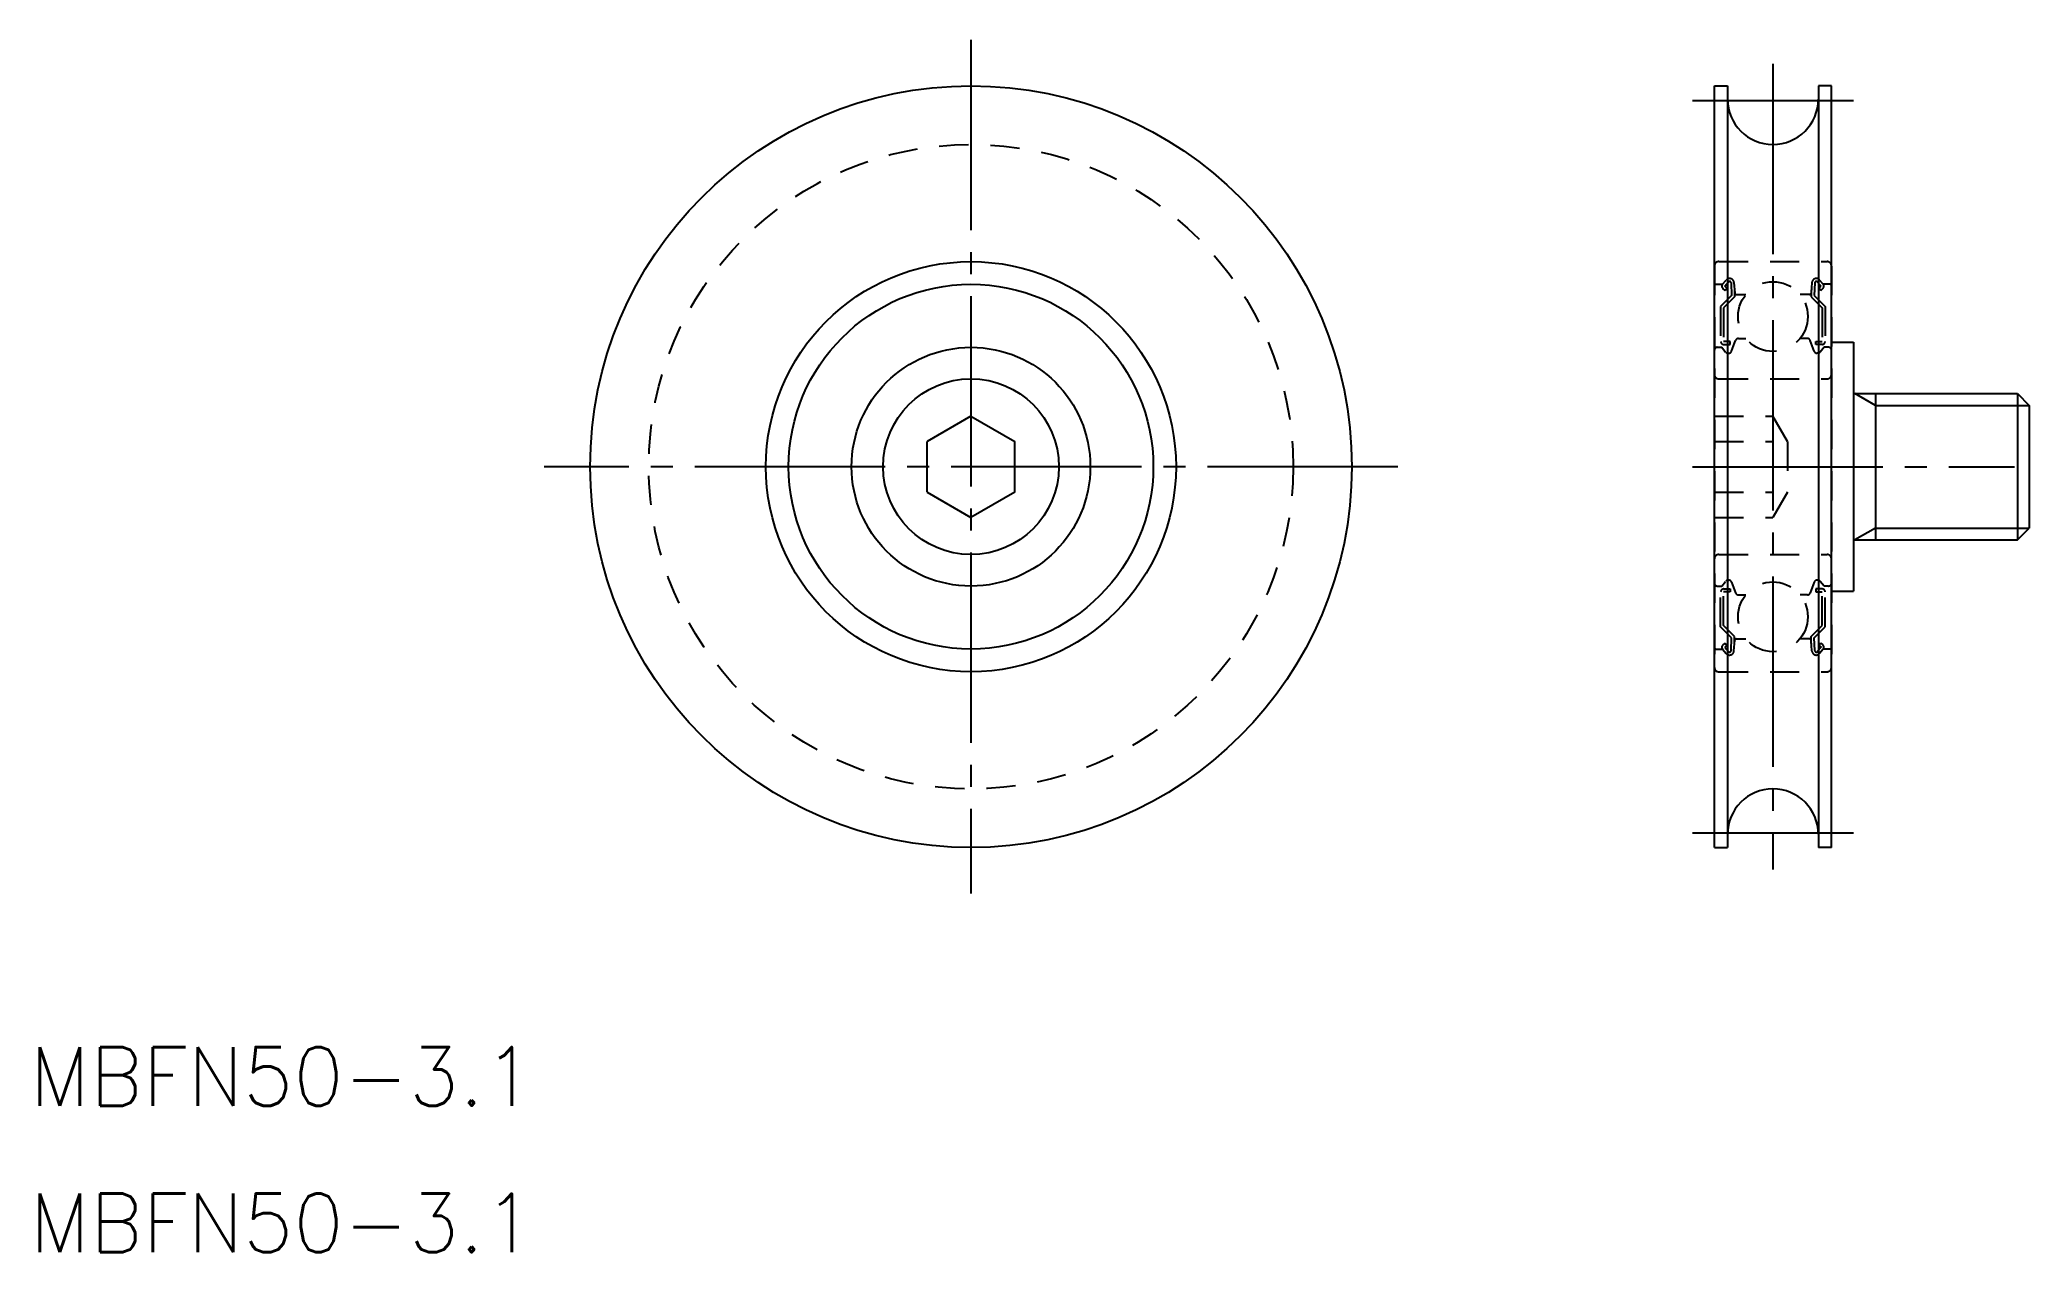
# Model space of a CAD drawing. Extents: x 31 to 167, y 118 to 201.
import ezdxf

# ---------------------------------------------------------------- set-up
doc = ezdxf.new("R2010")
doc.units = 0
doc.linetypes.add('CENTER', pattern=[17.5, 13, -1.5, 1.5, -1.5])
doc.linetypes.add('DASHED', pattern=[3.5, 2, -1.5])
doc.layers.get('0').update_dxf_attribs({"linetype": 'CONTINUOUS'})
doc.layers.add('CENTER', color=1, linetype='CENTER')
doc.styles.add('MISUMI', font='txt.shx')

msp = doc.modelspace()

# ---------------------------------------------------------------- linework, layer by layer
at = {"color": 7, "linetype": 'CONTINUOUS'}
for p, q in [((145.16, 146.1), (145.16, 198.1)), ((145.16, 198.1), (146.06, 198.1)), ((146.06, 198.1), (146.06, 146.1)), ((152.26, 198.1), (152.26, 146.1)), ((153.16, 198.1), (152.26, 198.1)), ((153.16, 146.1), (153.16, 198.1)), ((153.16, 180.6), (154.66, 180.6)), ((154.66, 180.6), (154.66, 163.6)), ((154.66, 177.1), (165.85, 177.1)), ((156.16, 177.1), (156.16, 167.1)), ((165.85, 177.1), (165.85, 167.1)), ((165.85, 177.1), (166.66, 176.28)), ((94.4, 175.55), (91.4, 173.82)), ((94.4, 175.55), (97.4, 173.82)), ((166.66, 176.28), (166.66, 167.91)), ((91.4, 170.37), (91.4, 173.82)), ((97.4, 170.37), (97.4, 173.82)), ((91.4, 170.37), (94.4, 168.64)), ((97.4, 170.37), (94.4, 168.64)), ((154.66, 167.1), (165.85, 167.1)), ((165.85, 167.1), (166.66, 167.91)), ((153.16, 163.6), (154.66, 163.6)), ((145.16, 146.1), (146.06, 146.1)), ((153.16, 146.1), (152.26, 146.1))]:
    msp.add_line(p, q, dxfattribs=at)
at = {"color": 3, "linetype": 'DASHED'}
for p, q in [((145.16, 185.8), (145.16, 158.4)), ((145.46, 186.1), (152.86, 186.1)), ((145.72, 184.55), (145.97, 184.84)), ((152.6, 184.55), (152.35, 184.84)), ((153.16, 185.8), (153.16, 158.4)), ((145.26, 184.55), (145.72, 184.55)), ((146.34, 183.78), (145.59, 183.03)), ((145.9, 184.14), (145.74, 184.26)), ((146.54, 183.7), (145.79, 182.95)), ((145.87, 184.42), (146.12, 184.72)), ((146.02, 184.29), (145.87, 184.42)), ((145.9, 184.14), (146.02, 184.29)), ((146.3, 184.66), (146.34, 183.78)), ((146.5, 184.68), (146.56, 183.94)), ((146.54, 184.17), (146.54, 183.7)), ((146.66, 183.85), (147.31, 183.85)), ((151.66, 183.85), (151.01, 183.85)), ((151.82, 184.68), (151.76, 183.94)), ((151.78, 184.17), (151.78, 183.7)), ((151.78, 183.7), (152.53, 182.95)), ((152.02, 184.66), (151.98, 183.78)), ((151.98, 183.78), (152.73, 183.03)), ((152.45, 184.42), (152.19, 184.72)), ((152.29, 184.29), (152.45, 184.42)), ((152.42, 184.14), (152.29, 184.29)), ((152.42, 184.14), (152.57, 184.26)), ((153.06, 184.55), (152.6, 184.55)), ((145.59, 183.03), (145.59, 180.65)), ((145.79, 182.95), (145.79, 180.65)), ((152.53, 182.95), (152.53, 180.65)), ((152.73, 183.03), (152.73, 180.65)), ((146.34, 179.98), (146.61, 180.71)), ((146.8, 180.85), (147.31, 180.85)), ((151.52, 180.85), (151.01, 180.85)), ((151.98, 179.98), (151.71, 180.71)), ((145.36, 180.25), (145.66, 180.25)), ((145.66, 180.25), (145.93, 179.92)), ((146.24, 180.65), (145.79, 180.65)), ((145.79, 180.45), (146.24, 180.45)), ((146.09, 179.85), (146.15, 179.85)), ((146.24, 180.45), (146.24, 180.65)), ((152.08, 180.65), (152.53, 180.65)), ((152.08, 180.45), (152.08, 180.65)), ((152.53, 180.45), (152.08, 180.45)), ((152.23, 179.85), (152.16, 179.85)), ((152.66, 180.25), (152.38, 179.92)), ((152.96, 180.25), (152.66, 180.25)), ((145.46, 178.1), (152.86, 178.1)), ((145.16, 175.55), (149.16, 175.55)), ((150.16, 173.82), (149.16, 175.55)), ((149.16, 175.55), (149.16, 168.64)), ((145.16, 173.82), (149.16, 173.82)), ((150.16, 173.82), (150.16, 170.37)), ((145.16, 170.37), (149.16, 170.37)), ((150.16, 170.37), (149.16, 168.64)), ((145.16, 168.64), (149.16, 168.64)), ((145.46, 166.1), (152.86, 166.1)), ((145.36, 163.95), (145.66, 163.95)), ((145.59, 161.16), (145.59, 163.55)), ((145.66, 163.95), (145.93, 164.27)), ((145.79, 163.75), (146.24, 163.75)), ((145.79, 161.25), (145.79, 163.55)), ((146.24, 163.55), (145.79, 163.55)), ((146.09, 164.35), (146.15, 164.35)), ((146.24, 163.75), (146.24, 163.55)), ((146.34, 164.21), (146.61, 163.48)), ((146.8, 163.35), (147.31, 163.35)), ((146.92, 163.35), (146.92, 163.35)), ((147.05, 163.35), (147.05, 163.35)), ((151.52, 163.35), (151.01, 163.35)), ((151.98, 164.21), (151.71, 163.48)), ((152.08, 163.75), (152.08, 163.55)), ((152.53, 163.75), (152.08, 163.75)), ((152.08, 163.55), (152.53, 163.55)), ((152.23, 164.35), (152.16, 164.35)), ((152.66, 163.95), (152.38, 164.27)), ((152.53, 161.25), (152.53, 163.55)), ((152.96, 163.95), (152.66, 163.95)), ((152.73, 161.16), (152.73, 163.55)), ((146.34, 160.41), (145.59, 161.16)), ((146.54, 160.5), (145.79, 161.25)), ((146.3, 159.54), (146.34, 160.41)), ((146.54, 160.03), (146.54, 160.5)), ((146.66, 160.35), (147.31, 160.35)), ((151.66, 160.35), (151.01, 160.35)), ((151.78, 160.5), (152.53, 161.25)), ((151.78, 160.03), (151.78, 160.5)), ((151.98, 160.41), (152.73, 161.16)), ((152.02, 159.54), (151.98, 160.41)), ((145.26, 159.65), (145.72, 159.65)), ((145.72, 159.65), (145.97, 159.35)), ((145.9, 160.06), (145.74, 159.93)), ((146.02, 159.9), (145.87, 159.77)), ((145.87, 159.77), (146.12, 159.48)), ((145.9, 160.06), (146.02, 159.9)), ((146.5, 159.52), (146.56, 160.25)), ((151.82, 159.52), (151.76, 160.25)), ((152.45, 159.77), (152.19, 159.48)), ((152.42, 160.06), (152.29, 159.9)), ((152.29, 159.9), (152.45, 159.77)), ((152.6, 159.65), (152.35, 159.35)), ((152.42, 160.06), (152.57, 159.93)), ((153.06, 159.65), (152.6, 159.65)), ((145.46, 158.1), (152.86, 158.1))]:
    msp.add_line(p, q, dxfattribs=at)
at = {"color": 3, "linetype": 'CONTINUOUS'}
for p, q in [((156.16, 176.28), (154.75, 177.1)), ((156.16, 176.28), (166.66, 176.28)), ((156.16, 167.91), (154.75, 167.1)), ((156.16, 167.91), (166.66, 167.91))]:
    msp.add_line(p, q, dxfattribs=at)
at = {"color": 7, "linetype": 'CONTINUOUS'}
for radius in [26, 14, 12.45, 8.15, 6]:
    msp.add_circle((94.4, 172.1), radius, dxfattribs=at)
at = {"color": 3, "linetype": 'DASHED'}
for centre, radius in [((94.4, 172.1), 22), ((149.16, 182.35), 2.38), ((149.16, 161.85), 2.38)]:
    msp.add_circle(centre, radius, dxfattribs=at)
at = {"color": 7, "linetype": 'CONTINUOUS'}
for centre, start, end in [((149.16, 197.2), 180, 0), ((149.16, 147), 0, 180)]:
    msp.add_arc(centre, 3.1, start, end, dxfattribs=at)
at = {"color": 3, "linetype": 'DASHED'}
for centre, radius, start, end in [((145.46, 185.8), 0.3, 90, 180), ((146.2, 184.65), 0.3, 4.9968, 140.002), ((146.2, 184.65), 0.1, 2.8198, 140.0022), ((152.12, 184.65), 0.3, 39.998, 175.0032), ((152.12, 184.65), 0.1, 39.9978, 177.1802), ((152.86, 185.8), 0.3, 0, 90), ((145.26, 184.65), 0.1, 180, 270), ((145.87, 184.42), 0.2, 140.002, 230.0863), ((146.66, 183.95), 0.1, 184.9968, 269.9991), ((151.66, 183.95), 0.1, 270.0009, 355.0032), ((152.44, 184.42), 0.2, 309.9137, 39.998), ((153.06, 184.65), 0.1, 270, 0), ((146.8, 180.65), 0.2, 90, 159.9916), ((151.52, 180.65), 0.2, 20.0084, 90), ((145.36, 180.05), 0.2, 90, 180), ((145.79, 180.65), 0.2, 180, 270), ((146.09, 180.05), 0.2, 219.9952, 270), ((146.15, 180.05), 0.2, 270, 339.9916), ((152.16, 180.05), 0.2, 200.0084, 270), ((152.23, 180.05), 0.2, 270, 320.0048), ((152.53, 180.65), 0.2, 270, 0), ((152.96, 180.05), 0.2, 0, 90), ((145.46, 178.4), 0.3, 180, 270), ((152.86, 178.4), 0.3, 270, 0), ((145.46, 165.8), 0.3, 90, 180), ((152.86, 165.8), 0.3, 0, 90), ((145.36, 164.15), 0.2, 180, 270), ((145.79, 163.55), 0.2, 90, 180), ((146.09, 164.15), 0.2, 90, 140.0048), ((146.15, 164.15), 0.2, 20.0084, 90), ((146.8, 163.55), 0.2, 200.0084, 270), ((151.52, 163.55), 0.2, 270, 339.9916), ((152.16, 164.15), 0.2, 90, 159.9916), ((152.23, 164.15), 0.2, 39.9952, 90), ((152.53, 163.55), 0.2, 0, 90), ((152.96, 164.15), 0.2, 270, 0), ((146.66, 160.25), 0.1, 90.0009, 175.0032), ((151.66, 160.25), 0.1, 4.9968, 89.9991), ((145.26, 159.55), 0.1, 90, 180), ((145.87, 159.77), 0.2, 129.9137, 219.998), ((146.2, 159.54), 0.3, 219.998, 355.0032), ((146.2, 159.54), 0.1, 219.9978, 357.1802), ((152.12, 159.54), 0.3, 184.9968, 320.002), ((152.12, 159.54), 0.1, 182.8198, 320.0022), ((152.44, 159.77), 0.2, 320.002, 50.0863), ((153.06, 159.55), 0.1, 0, 90), ((145.46, 158.4), 0.3, 180, 270), ((152.86, 158.4), 0.3, 270, 0)]:
    msp.add_arc(centre, radius, start, end, dxfattribs=at)
at = {"layer": 'CENTER', "color": 1, "linetype": 'CENTER'}
for p, q in [((94.4, 201.25), (94.4, 142.95)), ((149.16, 199.6), (149.16, 144.6)), ((143.66, 197.1), (154.66, 197.1)), ((123.55, 172.1), (65.25, 172.1)), ((143.66, 172.1), (165.66, 172.1)), ((143.66, 147.1), (154.66, 147.1))]:
    msp.add_line(p, q, dxfattribs=at)

# ---------------------------------------------------------------- texts
at = {"color": 7, "linetype": 'CONTINUOUS', "style": 'MISUMI'}
for p in [(30.13, 128.47), (30.13, 118.47)]:
    msp.add_text('MBFN50-3.1', height=4, dxfattribs=at).set_placement(p)

doc.saveas('drawing.dxf')
